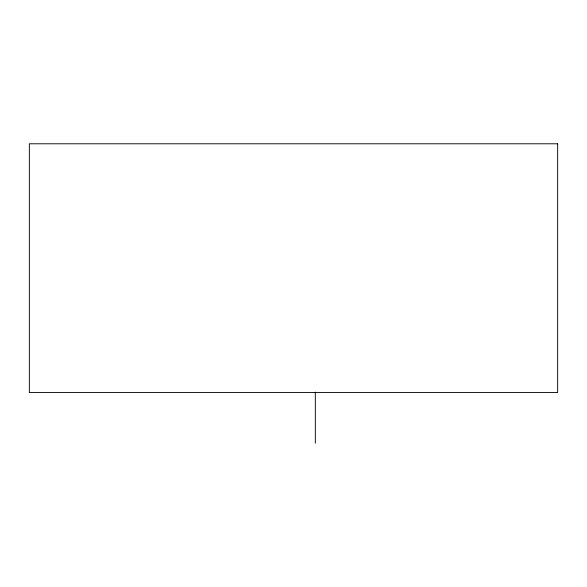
<?xml version="1.0" encoding="UTF-8"?>
<svg xmlns="http://www.w3.org/2000/svg" width="587" height="587" viewBox="0 0 587 587"><rect width="100%" height="100%" fill="white"/><g stroke="black" fill="none" stroke-linecap="round" stroke-linejoin="round"><path stroke-width="0.88" d="M315.322 392.072L315.322 443.214M557.65 143.786L29.35 143.786L29.35 392.549L557.65 392.549L557.65 143.786"/></g></svg>
